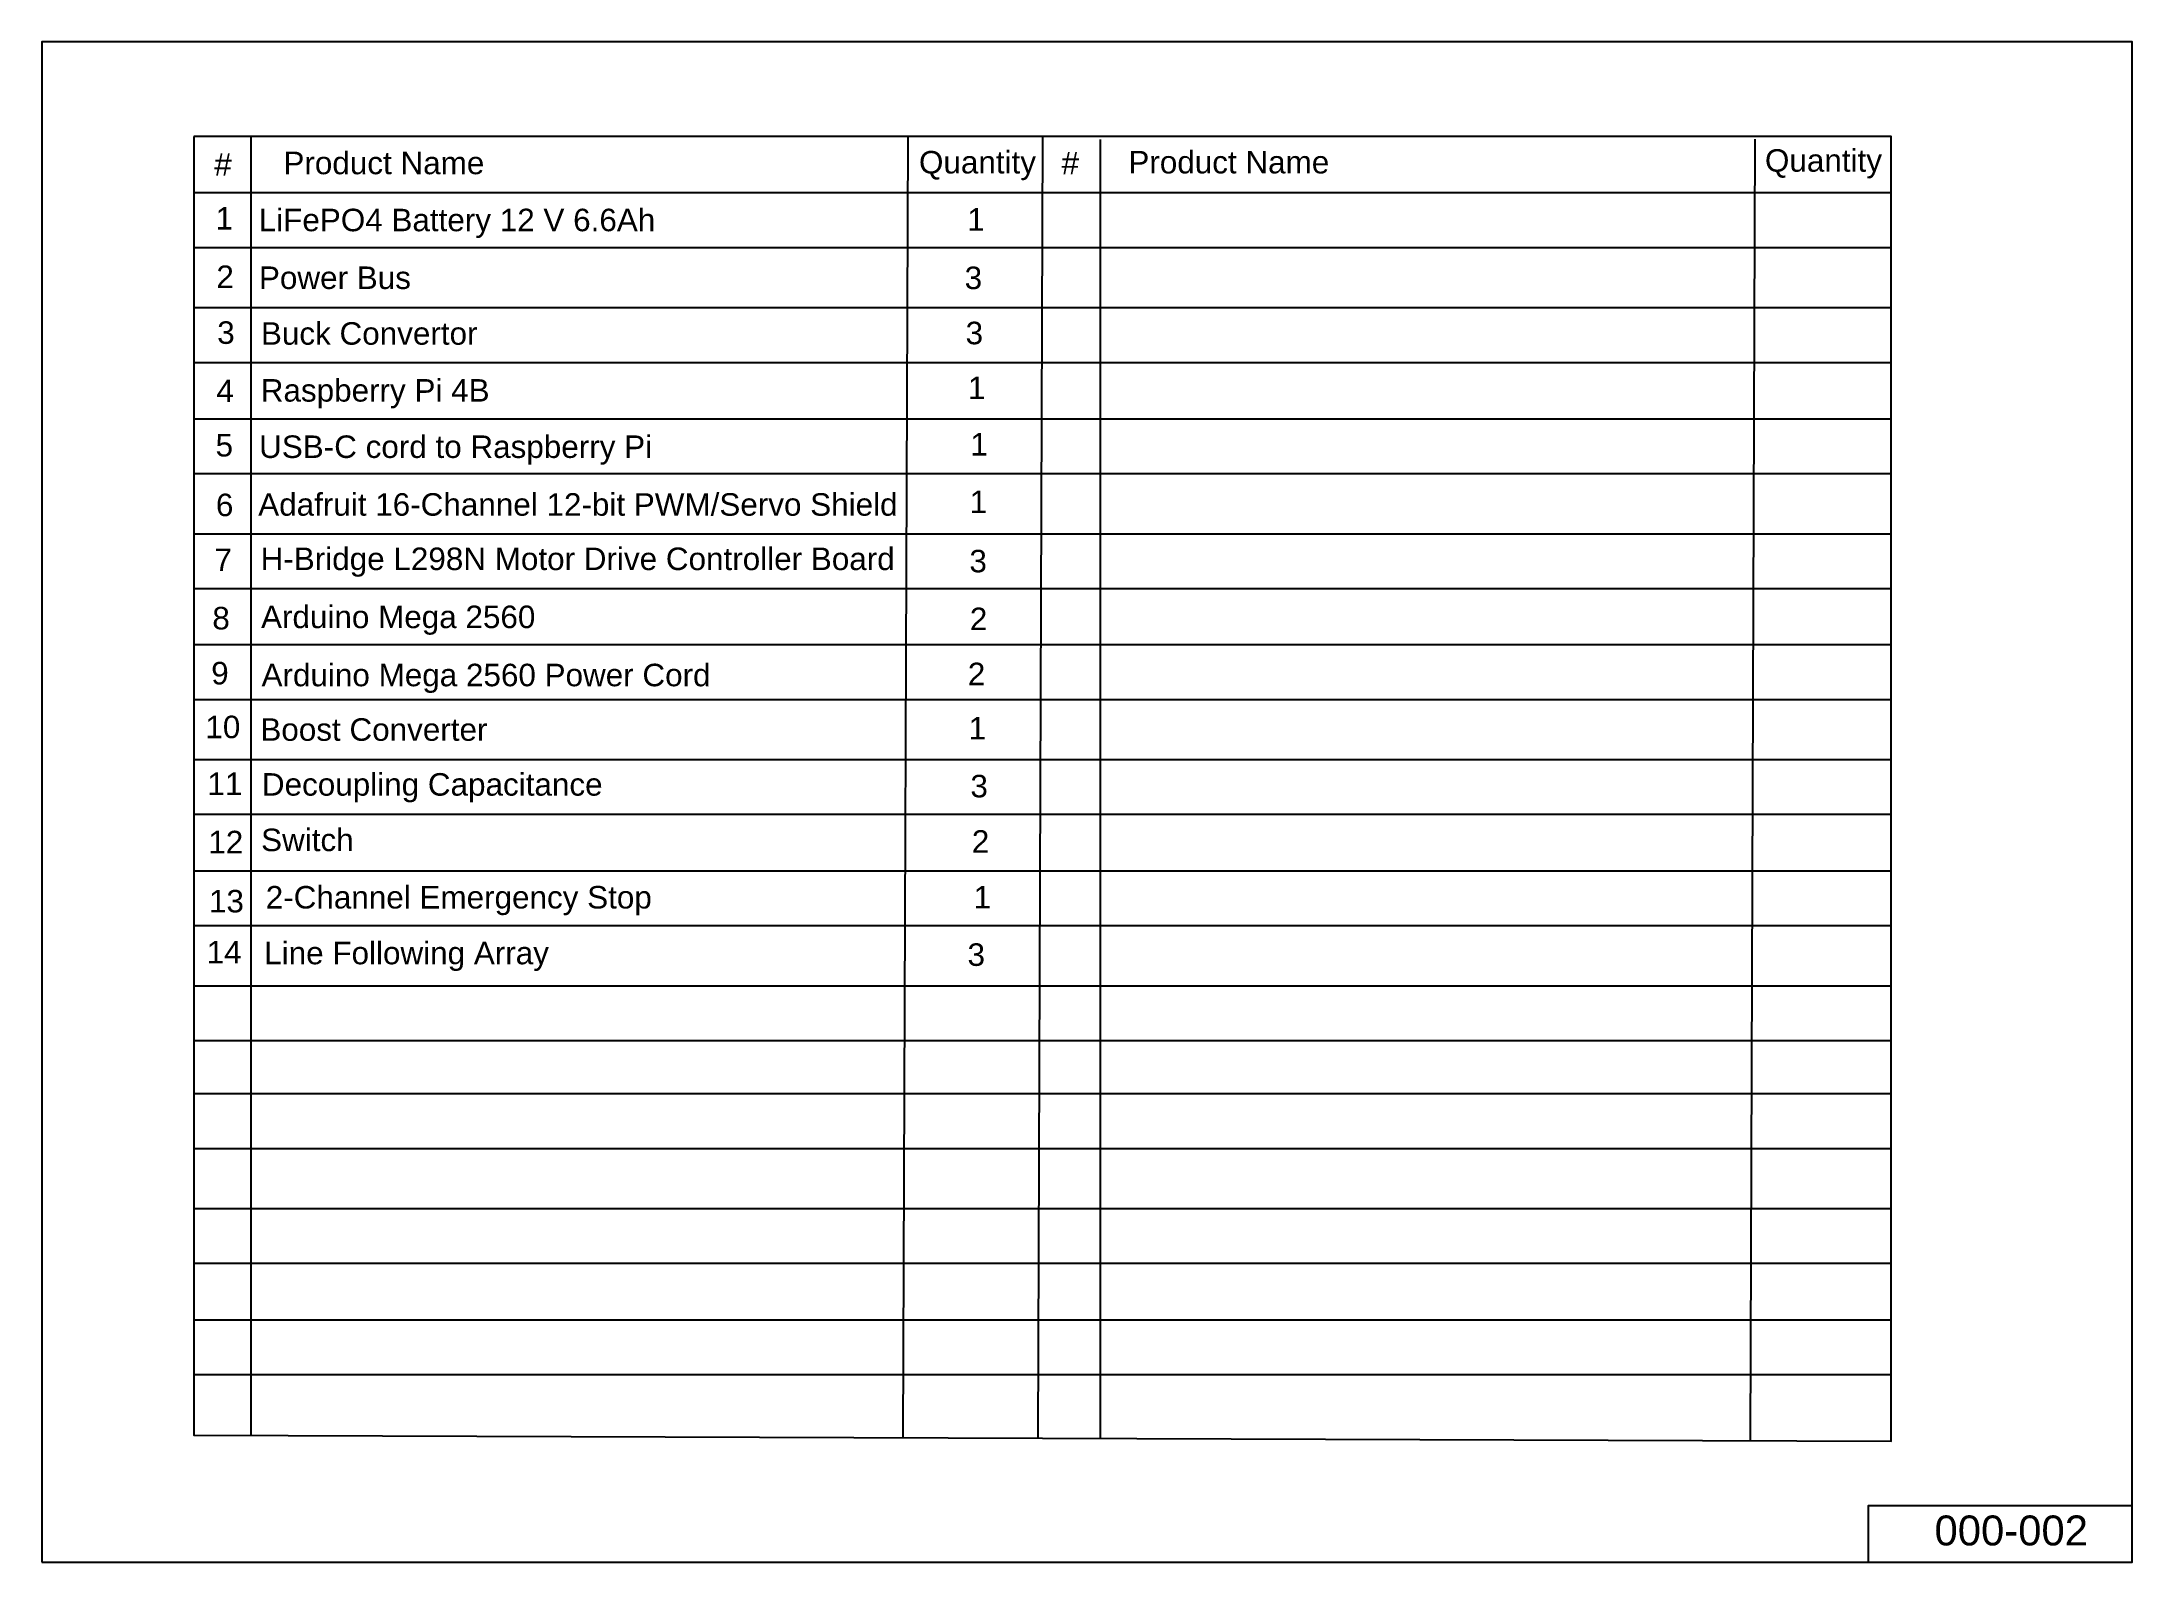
# Model space of a CAD drawing. Header units: inches. Extents: x 0 to 37, y 0 to 26.9.
import ezdxf

# ---------------------------------------------------------------- set-up
doc = ezdxf.new("R2010")
doc.units = ezdxf.units.IN
doc.header["$MEASUREMENT"] = 0
doc.styles.get("Standard").update_dxf_attribs({"font": 'arial.ttf'})

msp = doc.modelspace()

# ---------------------------------------------------------------- linework, layer by layer
for p, q in [((32.695, 25.202), (2.69, 25.202)), ((3.697, 25.197), (3.697, 2.24)), ((15.308, 25.193), (15.225, 2.2)), ((17.693, 25.202), (17.61, 2.192)), ((18.709, 25.148), (18.709, 2.191)), ((30.287, 25.155), (30.204, 2.162)), ((32.695, 24.206), (2.69, 24.206)), ((32.687, 23.237), (2.682, 23.237)), ((32.695, 22.174), (2.69, 22.174)), ((32.695, 21.205), (2.69, 21.205)), ((32.695, 20.207), (2.69, 20.207)), ((32.695, 19.238), (2.69, 19.238)), ((32.695, 18.175), (2.69, 18.175)), ((32.695, 17.206), (2.69, 17.206)), ((32.695, 16.216), (2.69, 16.216)), ((32.695, 15.248), (2.69, 15.248)), ((32.695, 14.184), (2.69, 14.184)), ((32.695, 13.216), (2.69, 13.216)), ((32.695, 12.217), (2.69, 12.217)), ((32.695, 11.249), (2.69, 11.249)), ((32.695, 10.185), (2.69, 10.185)), ((32.695, 9.217), (2.69, 9.217)), ((32.695, 8.278), (2.69, 8.278)), ((32.695, 7.31), (2.69, 7.31)), ((32.695, 6.246), (2.69, 6.246)), ((32.695, 5.278), (2.69, 5.278)), ((32.695, 4.279), (2.69, 4.279)), ((32.695, 3.311), (2.69, 3.311))]:
    msp.add_line(p, q)
for points in [[(0, 0), (36.957, 0), (36.957, 26.878), (0, 26.878)], [(2.69, 25.202), (2.69, 2.245), (32.695, 2.138), (32.695, 25.202)]]:
    msp.add_lwpolyline(points, close=True)
msp.add_lwpolyline([(32.292, 0.003), (32.292, 1.003), (36.957, 1.003)])

# ---------------------------------------------------------------- texts
at = {"attachment_point": 1}
for s, width, gutter_width, heights, insert, char_height in [('#', 0.58231, 1.989, [0.572], (3.049, 24.909), 0.398), ('Product Name', 9.77029, 1.989, [0.572], (4.272, 24.935), 0.39778), ('Quantity', 9.77029, 1.989, [0.572], (15.508, 24.948), 0.3978), ('#', 0.58231, 1.989, [0.572], (18.028, 24.933), 0.398), ('Product Name', 9.77029, 1.989, [0.572], (19.21, 24.949), 0.39778), ('Quantity', 9.77029, 1.989, [0.572], (30.464, 24.979), 0.3978), ('1', 0.58231, 1.989, [0.572], (3.071, 23.956), 0.398), ('LiFePO4 Battery 12 V 6.6Ah', 14.98285, 1.989, [1.086], (3.835, 23.927), 0.39778), ('1', 0.58231, 1.989, [0.572], (16.36, 23.937), 0.398), ('2', 0.58231, 1.989, [0.572], (3.086, 22.923), 0.398), ('Power Bus ', 14.98285, 1.989, [1.086], (3.839, 22.906), 0.3978), ('3', 0.58231, 1.989, [0.572], (16.315, 22.904), 0.398), ('3', 0.58231, 1.989, [0.572], (3.101, 21.936), 0.398), ('Buck Convertor ', 14.98285, 1.989, [1.086], (3.874, 21.921), 0.39778), ('3', 0.58231, 1.989, [0.572], (16.332, 21.929), 0.398), ('4', 0.58231, 1.989, [0.572], (3.087, 20.908), 0.398), ('Raspberry Pi 4B', 14.98285, 1.989, [1.086], (3.871, 20.915), 0.39778), ('1', 0.58231, 1.989, [0.572], (16.373, 20.96), 0.398), ('1', 0.58231, 1.989, [0.572], (16.415, 19.961), 0.398), ('5', 0.58231, 1.989, [0.572], (3.072, 19.945), 0.398), ('USB-C cord to Raspberry Pi', 14.98285, 1.989, [1.086], (3.842, 19.919), 0.39778), ('6', 0.58231, 1.989, [0.572], (3.078, 18.89), 0.398), ('Adafruit 16-Channel 12-bit PWM/Servo Shield', 14.98285, 1.989, [1.086], (3.826, 18.898), 0.39778), ('1', 0.58231, 1.989, [0.572], (16.403, 18.944), 0.398), ('7', 0.58231, 1.989, [0.572], (3.053, 17.918), 0.398), ('H-Bridge L298N Motor Drive Controller Board', 14.98285, 1.989, [1.086], (3.869, 17.937), 0.39778), ('3', 0.58231, 1.989, [0.572], (16.399, 17.897), 0.398), ('8', 0.58231, 1.989, [0.572], (3.015, 16.888), 0.398), ('Arduino Mega 2560', 14.98285, 1.989, [1.086], (3.876, 16.911), 0.39778), ('2', 0.58231, 1.989, [0.572], (16.407, 16.875), 0.398), ('9', 0.58231, 1.989, [0.572], (2.995, 15.916), 0.398), ('Arduino Mega 2560 Power Cord', 14.98285, 1.989, [1.086], (3.885, 15.883), 0.39778), ('2', 0.58231, 1.989, [0.572], (16.371, 15.902), 0.398), ('10', 0.58231, 1.989, [0.572], (2.892, 14.965), 0.3978), ('Boost Converter', 14.98285, 1.989, [1.086], (3.864, 14.919), 0.39778), ('1', 0.58231, 1.989, [0.572], (16.385, 14.942), 0.398), ('11', 0.58231, 1.989, [0.572], (2.928, 13.961), 0.3978), ('Decoupling Capacitance', 14.98285, 1.989, [1.086], (3.891, 13.949), 0.39778), ('3', 0.58231, 1.989, [0.572], (16.417, 13.919), 0.398), ('12', 0.58231, 1.989, [0.572], (2.944, 12.93), 0.3978), ('Switch', 14.98285, 1.989, [1.086], (3.877, 12.968), 0.3978), ('2', 0.58231, 1.989, [0.572], (16.442, 12.94), 0.398), ('13', 0.58231, 1.989, [0.572], (2.955, 11.885), 0.3978), ('2-Channel Emergency Stop', 14.98285, 1.989, [1.086], (3.959, 11.954), 0.39778), ('1', 0.58231, 1.989, [0.572], (16.473, 11.955), 0.398), ('14', 0.58231, 1.989, [0.572], (2.914, 10.983), 0.3978), ('Line Following Array', 14.98285, 1.989, [1.086], (3.932, 10.968), 0.39778), ('3', 0.58231, 1.989, [0.572], (16.366, 10.94), 0.398), ('000-002', 11.08379, 2.646, [0], (33.462, 0.826), 0.5292)]:
    msp.add_mtext_dynamic_manual_height_columns(s, width=width, gutter_width=gutter_width, heights=heights, dxfattribs=dict(at, insert=insert, char_height=char_height))

doc.saveas('drawing.dxf')
